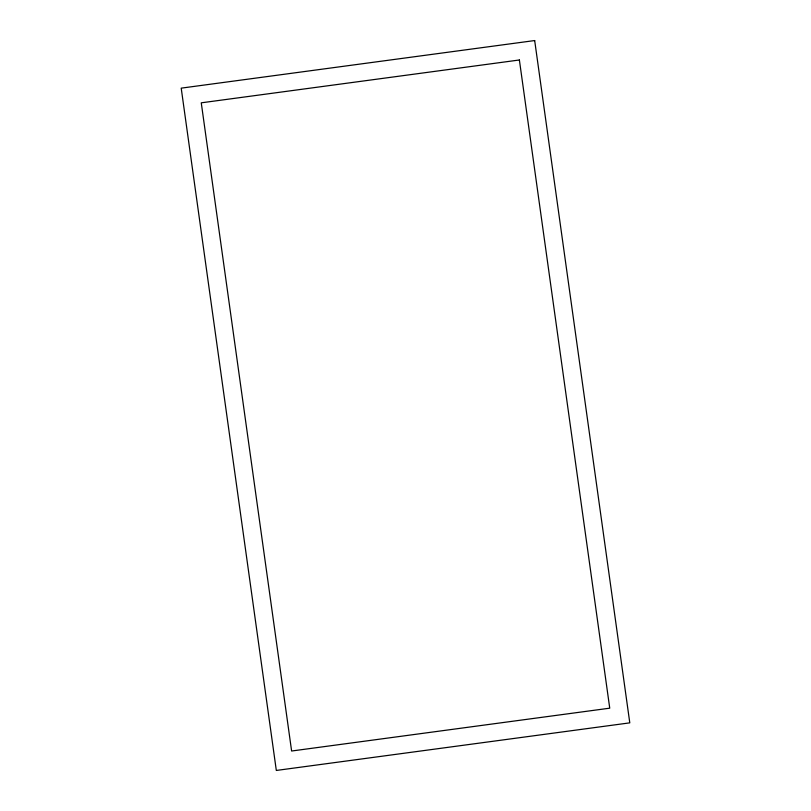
<?xml version="1.0" encoding="UTF-8"?>
<svg xmlns="http://www.w3.org/2000/svg" width="811" height="811" viewBox="0 0 811 811"><rect width="100%" height="100%" fill="white"/><g stroke="black" fill="none" stroke-linecap="round" stroke-linejoin="round"><path stroke-width="1.22" d="M534.682 40.55L181.208 88.146L276.318 770.45L629.792 722.854L534.682 40.55M519.385 59.984L201.26 102.825L291.615 751.016L609.74 708.175L519.385 59.984"/></g></svg>
